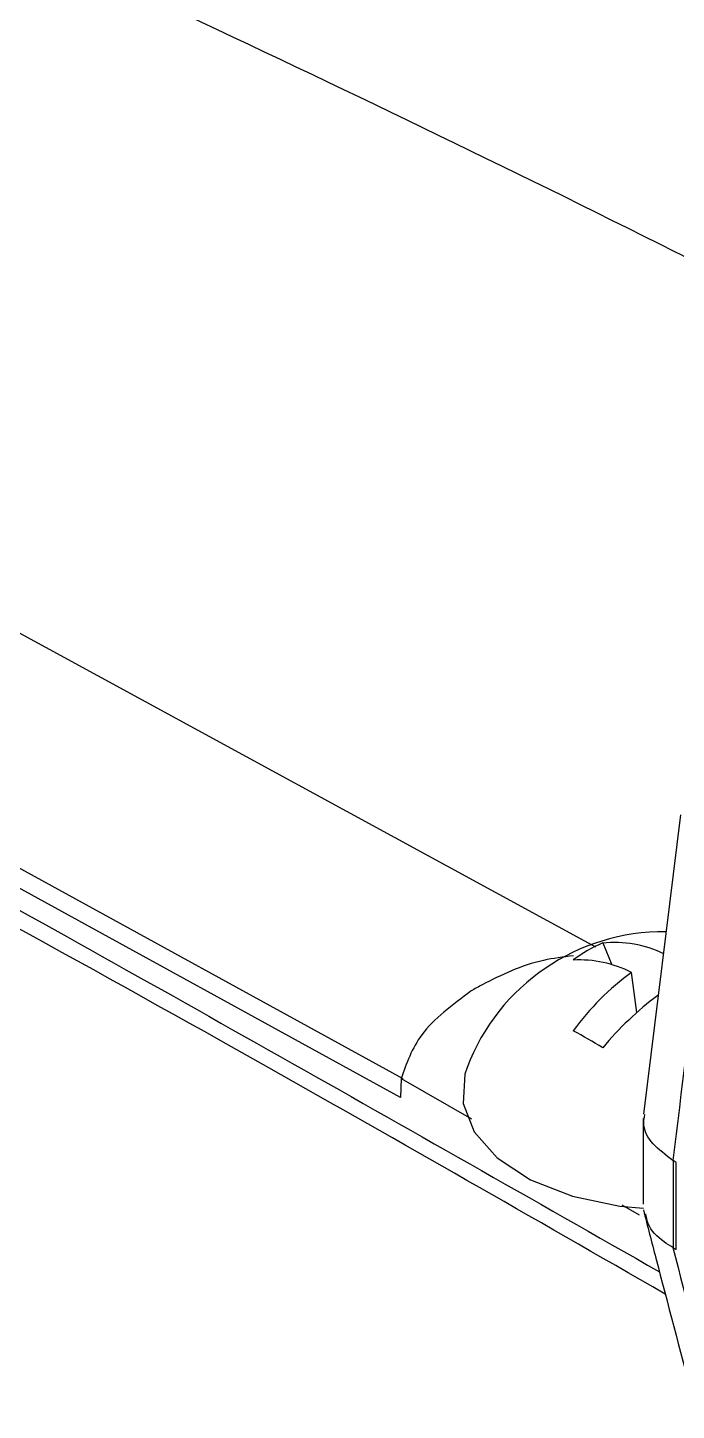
# Model space of a CAD drawing. Extents: x 11 to 120, y 2 to 94.
# Drawn here: x 21.033 to 21.792, y 77.017 to 78.635 of the extents above; entities that cross this region are included whole.
import ezdxf

# ---------------------------------------------------------------- set-up
doc = ezdxf.new("R2010")
doc.units = 0
doc.header["$MEASUREMENT"] = 0
doc.layers.add('OBJECT', color=7, linetype='CONTINUOUS')

msp = doc.modelspace()

# ---------------------------------------------------------------- linework, layer by layer
at = {"layer": 'OBJECT'}
for p, q in [((21.6978, 77.5594), (20.9632, 77.9594)), ((21.4725, 77.4051), (20.4902, 77.944)), ((21.4694, 77.3835), (20.4805, 77.9261)), ((21.7968, 77.7143), (21.7536, 77.3637)), ((21.7059, 77.5642), (21.7167, 77.5386)), ((21.7458, 77.4828), (21.7397, 77.5298)), ((21.4701, 77.4056), (21.4694, 77.3835)), ((21.4701, 77.4056), (21.5523, 77.3586)), ((21.7533, 77.3589), (21.7533, 77.2585)), ((21.7921, 77.3075), (21.7885, 77.3096)), ((21.7885, 77.3096), (21.7885, 77.2076)), ((21.7921, 77.2054), (21.7921, 77.3075)), ((21.7282, 77.2578), (21.7486, 77.2461)), ((21.7885, 77.2076), (21.7921, 77.2054))]:
    msp.add_line(p, q, dxfattribs=at)
at = {"layer": 'OBJECT', "flags": 128}
msp.add_lwpolyline([(21.5471, 77.4185), (21.5445, 77.4106), (21.5427, 77.3765), (21.5556, 77.3431), (21.5824, 77.3127), (21.6215, 77.2871), (21.6705, 77.2679), (21.7261, 77.2563), (21.7537, 77.2538)], dxfattribs=at)
at = {"layer": 'OBJECT'}
for centre, radius, start, end in [((21.7776, 77.3308), 0.2466, 89.5002, 159.164), ((21.7705, 77.4126), 0.1648, 113.0747, 126.9199), ((21.7192, 77.4287), 0.1361, 64.606, 95.6229), ((21.6777, 77.4059), 0.1385, 63.4128, 92.5897), ((21.9247, 77.2768), 0.3134, 126.1629, 143.8844), ((23.1693, 74.7212), 3.2221, 119.8667, 120.128), ((21.9986, 77.1974), 0.3812, 126.7753, 140.1591), ((21.0474, 76.3406), 1.2829, 59.1157, 60.8897)]:
    msp.add_arc(centre, radius, start, end, dxfattribs=at)
for centre, major_axis, ratio, start_param, end_param in [((22.9028, 72.9824), (1.5893, 16.547), 0.094708, 1.299793, 1.315305), ((21.8733, 78.1566), (0.0807, 0.8484), 0.104683, 3.090442, 3.093782), ((21.8733, 76.8909), (-0.1011, 0.3198), 0.201902, 6.065962, 6.070166), ((23.3194, 76.1099), (-1.7697, 5.6286), 0.198355, 1.312586, 1.346277)]:
    msp.add_ellipse(centre, major_axis=major_axis, ratio=ratio, start_param=start_param, end_param=end_param, dxfattribs=at)
for points, knots in [([(21.9202, 78.3069), (21.8769, 78.329), (21.6383, 78.4506), (21.1993, 78.6604), (20.6036, 78.9363), (20.0031, 79.1979), (19.5969, 79.3701), (19.39, 79.4516), (19.3855, 79.4533)], [0, 0, 0, 0, 0.052251, 0.288113, 0.523846, 0.759411, 0.99477, 1, 1, 1, 1]), ([(19.3855, 78.4555), (19.5381, 78.3809), (20.0373, 78.1366), (20.8333, 77.7136), (21.4763, 77.3479), (21.7723, 77.1795)], [0, 0, 0, 0, 0.191997, 0.628016, 1, 1, 1, 1]), ([(21.7792, 77.1534), (21.6244, 77.2422), (21.2711, 77.4451), (20.7205, 77.7474), (20.1221, 78.0644), (19.6775, 78.2936), (19.4303, 78.4144), (19.3855, 78.4363)], [0, 0, 0, 0, 0.193919, 0.442821, 0.68987, 0.943694, 1, 1, 1, 1]), ([(21.6717, 77.5492), (21.6598, 77.5477), (21.6193, 77.5427), (21.5874, 77.5267), (21.5648, 77.5154)], [0, 0, 0, 0, 0.293413, 1, 1, 1, 1]), ([(21.552, 77.5081), (21.5301, 77.4918), (21.4897, 77.4618), (21.4763, 77.4233), (21.4701, 77.4056)], [0, 0, 0, 0, 0.541514, 1, 1, 1, 1]), ([(21.7882, 77.3098), (21.7798, 77.3161), (21.7629, 77.3286), (21.7523, 77.348), (21.7545, 77.3595), (21.7553, 77.3635)], [0, 0, 0, 0, 0.39606, 0.792114, 1, 1, 1, 1]), ([(21.7535, 77.2518), (21.7584, 77.233), (21.777, 77.161), (21.7962, 77.0887), (21.8103, 77.0352)], [0, 0, 0, 0, 0.260609, 1, 1, 1, 1]), ([(23.6578, 77.2353), (23.5994, 77.2367), (23.4825, 77.2397), (23.2966, 77.2171), (23.1039, 77.1739), (22.9068, 77.1087), (22.7087, 77.0233), (22.5093, 76.918), (22.308, 76.7921), (22.1086, 76.6475), (21.9143, 76.4873), (21.7249, 76.3114), (21.5386, 76.1196), (21.4194, 75.979), (21.3598, 75.9086)], [0, 0, 0, 0, 0.082347, 0.164694, 0.249433, 0.334172, 0.416519, 0.498866, 0.583605, 0.668344, 0.750089, 0.831834, 0.915917, 1, 1, 1, 1]), ([(21.7881, 77.2078), (21.7846, 77.2099), (21.7722, 77.2177), (21.7591, 77.2311), (21.7571, 77.2432), (21.7564, 77.2471)], [0, 0, 0, 0, 0.207739, 0.748504, 1, 1, 1, 1])]:
    msp.add_open_spline(points, degree=3, knots=knots, dxfattribs=at)

doc.saveas('drawing.dxf')
